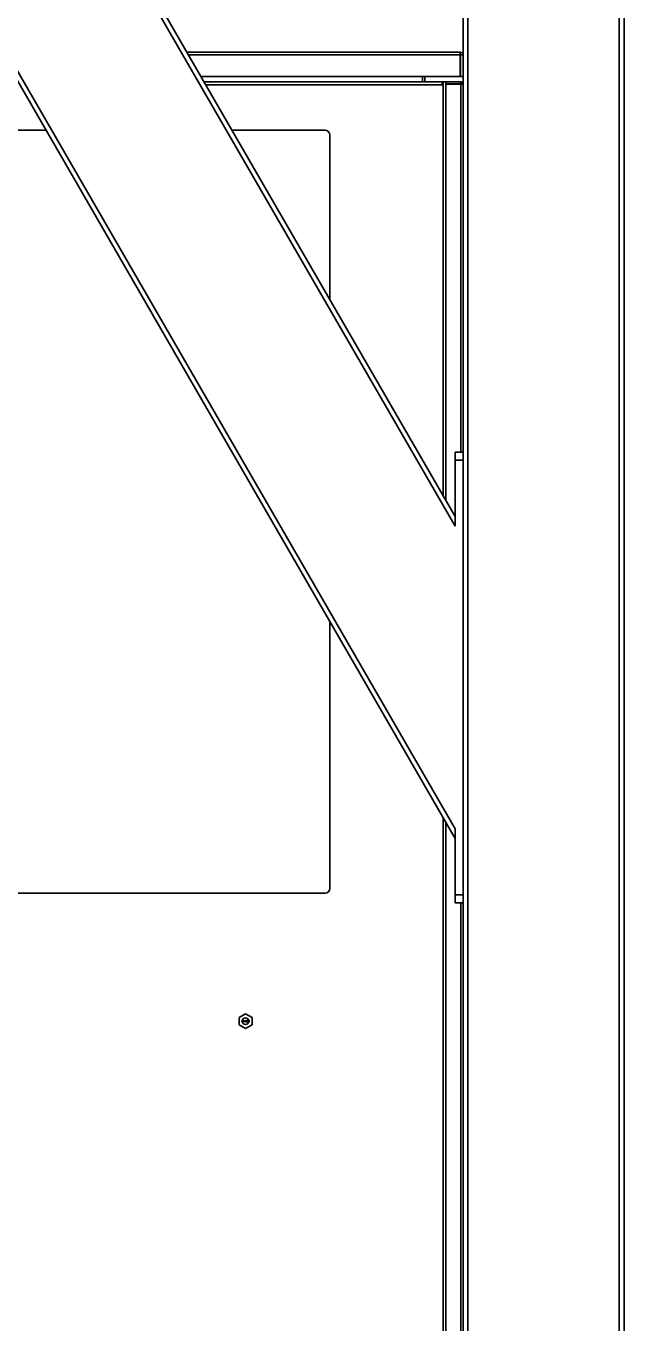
# Model space of a CAD drawing. Header units: millimetres. Extents: x 32496 to 166256, y 3504 to 23939.
# Drawn here: x 143471 to 143842, y 13582 to 14388 of the extents above; entities that cross this region are included whole.
import ezdxf

# ---------------------------------------------------------------- set-up
doc = ezdxf.new("R2010")
doc.units = ezdxf.units.MM
doc.layers.get('0').update_dxf_attribs({"lineweight": 35})

# ---------------------------------------------------------------- blocks, each defined once
blk = doc.blocks.new('8-1250')
at = {"linetype": 'Continuous'}
for p, q in [((-4854.13, -32152.29), (-4854.13, -32783.75)), ((-4851.13, -32152.29), (-4851.13, -34671.29)), ((-4757.13, -32152.29), (-4757.13, -34671.29)), ((-4754.13, -32152.29), (-4754.13, -34671.29)), ((-4859.13, -33023.31), (-5359.13, -32157.29)), ((-4859.13, -33017.31), (-5355.66, -32157.29)), ((-4859.13, -32829.31), (-5247.12, -32157.29)), ((-4859.13, -32823.31), (-5243.66, -32157.29)), ((-5025.71, -32534.79), (-4855.83, -32534.79)), ((-4855.83, -32536.49), (-5024.73, -32536.49)), ((-4855.83, -32549.79), (-4855.83, -32534.79)), ((-4855.63, -32549.79), (-4855.63, -32536.49)), ((-4855.63, -32536.49), (-4854.13, -32536.49)), ((-4855.83, -32549.79), (-5017.05, -32549.79)), ((-5015.03, -32553.29), (-4864.83, -32553.29)), ((-4867.03, -32554.99), (-5014.05, -32554.99)), ((-4879.33, -32553.29), (-4879.33, -32549.79)), ((-4877.83, -32549.79), (-4877.83, -32553.29)), ((-4867.03, -32553.29), (-4867.03, -32554.99)), ((-4866.53, -32810.5), (-4866.53, -32553.29)), ((-4864.83, -32553.29), (-4864.83, -32813.44)), ((-4855.53, -32553.29), (-4864.83, -32553.29)), ((-4855.53, -32554.49), (-4864.83, -32554.49)), ((-4864.83, -32554.69), (-4854.13, -32554.69)), ((-4855.63, -32549.79), (-4854.13, -32549.79)), ((-4855.53, -32554.49), (-4855.53, -32553.29)), ((-4855.53, -32783.31), (-4855.53, -32554.69)), ((-5503.83, -32583.29), (-5113.18, -32583.29)), ((-4997.71, -32583.29), (-4939.83, -32583.29)), ((-4936.83, -32586.29), (-4936.83, -32688.73)), ((-4859.13, -32829.31), (-4859.13, -32783.31)), ((-4854.13, -32783.31), (-4859.13, -32783.31)), ((-4854.13, -32788.31), (-4859.13, -32788.31)), ((-4854.13, -32783.75), (-4854.13, -33062.88)), ((-4936.83, -32888.73), (-4936.83, -33054.29)), ((-4866.53, -33813.08), (-4866.53, -33010.5)), ((-4864.83, -33013.44), (-4864.83, -33810.14)), ((-4859.13, -33063.31), (-4859.13, -33017.31)), ((-4939.83, -33057.29), (-5503.83, -33057.29)), ((-4854.13, -33058.31), (-4859.13, -33058.31)), ((-4854.13, -33063.31), (-4859.13, -33063.31)), ((-4855.53, -33566.79), (-4855.53, -33063.31)), ((-4854.13, -33062.88), (-4854.13, -33760.26)), ((-4993.23, -33134.48), (-4989.23, -33132.17)), ((-4993.23, -33134.48), (-4993.23, -33139.1)), ((-4991.5, -33136.32), (-4991.5, -33136.19)), ((-4991.5, -33136.19), (-4990.6, -33136.19)), ((-4990.8, -33136.32), (-4991.5, -33136.32)), ((-4991.48, -33136.95), (-4991.5, -33137.06)), ((-4991.5, -33137.11), (-4991.5, -33137.06)), ((-4991.5, -33137.11), (-4991.48, -33137.21)), ((-4991.43, -33136.88), (-4991.48, -33136.95)), ((-4991.48, -33137.21), (-4991.38, -33137.31)), ((-4990.8, -33136.32), (-4991.43, -33136.88)), ((-4991.38, -33137.31), (-4991.28, -33137.36)), ((-4991.35, -33137.06), (-4991.3, -33136.95)), ((-4991.35, -33137.06), (-4991.35, -33137.11)), ((-4991.3, -33137.18), (-4991.35, -33137.11)), ((-4991.3, -33136.95), (-4990.6, -33136.32)), ((-4991.23, -33137.24), (-4991.3, -33137.18)), ((-4991.28, -33137.36), (-4991.13, -33137.39)), ((-4991.1, -33137.26), (-4991.23, -33137.24)), ((-4991.03, -33137.39), (-4991.13, -33137.39)), ((-4991.1, -33137.26), (-4991, -33137.26)), ((-4991.03, -33137.39), (-4990.85, -33137.36)), ((-4990.88, -33137.24), (-4991, -33137.26)), ((-4990.8, -33137.18), (-4990.88, -33137.24)), ((-4990.85, -33137.36), (-4990.75, -33137.31)), ((-4990.75, -33137.11), (-4990.8, -33137.18)), ((-4990.75, -33137.11), (-4990.63, -33137.11)), ((-4990.75, -33137.31), (-4990.65, -33137.21)), ((-4990.65, -33137.21), (-4990.63, -33137.11)), ((-4990.6, -33136.19), (-4990.6, -33136.32)), ((-4990.4, -33137.39), (-4990.4, -33136.19)), ((-4990.4, -33136.19), (-4990.25, -33136.19)), ((-4990.25, -33137.39), (-4990.4, -33137.39)), ((-4990.25, -33136.19), (-4990.25, -33137.18)), ((-4990.1, -33137.01), (-4990.25, -33137.18)), ((-4990.25, -33137.39), (-4990.1, -33137.21)), ((-4990.1, -33137.01), (-4990.1, -33137.21)), ((-4989.88, -33136.62), (-4989.9, -33136.65)), ((-4989.9, -33136.65), (-4989.75, -33136.8)), ((-4989.75, -33136.8), (-4989.9, -33136.95)), ((-4989.9, -33136.95), (-4989.88, -33136.98)), ((-4989.75, -33136.75), (-4989.88, -33136.62)), ((-4989.88, -33136.98), (-4989.75, -33136.85)), ((-4989.75, -33136.75), (-4989.75, -33136.57)), ((-4989.75, -33136.57), (-4989.7, -33136.57)), ((-4989.75, -33137.03), (-4989.75, -33136.85)), ((-4989.7, -33137.03), (-4989.75, -33137.03)), ((-4989.7, -33136.57), (-4989.7, -33136.75)), ((-4989.58, -33136.62), (-4989.7, -33136.75)), ((-4989.7, -33136.8), (-4989.55, -33136.65)), ((-4989.55, -33136.95), (-4989.7, -33136.8)), ((-4989.7, -33136.85), (-4989.7, -33137.03)), ((-4989.7, -33136.85), (-4989.58, -33136.98)), ((-4989.55, -33136.65), (-4989.58, -33136.62)), ((-4989.58, -33136.98), (-4989.55, -33136.95)), ((-4989.35, -33136.7), (-4989.35, -33136.55)), ((-4989.35, -33136.55), (-4989.1, -33136.55)), ((-4989.1, -33136.7), (-4989.35, -33136.7)), ((-4989.23, -33132.17), (-4985.23, -33134.48)), ((-4989.1, -33136.55), (-4989.1, -33136.19)), ((-4989.1, -33136.19), (-4988.95, -33136.19)), ((-4989.1, -33137.39), (-4989.1, -33136.7)), ((-4988.95, -33137.39), (-4989.1, -33137.39)), ((-4988.95, -33136.19), (-4988.95, -33136.55)), ((-4988.95, -33136.55), (-4988.35, -33136.55)), ((-4988.95, -33136.7), (-4988.95, -33137.18)), ((-4988.95, -33137.39), (-4988.35, -33136.7)), ((-4988.53, -33136.7), (-4988.95, -33137.18)), ((-4988.53, -33136.7), (-4988.95, -33136.7)), ((-4988.35, -33136.55), (-4988.35, -33136.7)), ((-4988.15, -33137.39), (-4988.15, -33136.19)), ((-4988.15, -33136.19), (-4988, -33136.19)), ((-4987.93, -33137.39), (-4988.15, -33137.39)), ((-4988, -33136.19), (-4988, -33137.13)), ((-4987.65, -33136.19), (-4988, -33137.13)), ((-4987.93, -33137.39), (-4987.55, -33136.32)), ((-4987.65, -33136.19), (-4987.45, -33136.19)), ((-4987.55, -33136.32), (-4987.18, -33137.39)), ((-4987.1, -33137.13), (-4987.45, -33136.19)), ((-4986.95, -33137.39), (-4987.18, -33137.39)), ((-4987.1, -33137.13), (-4987.1, -33136.19)), ((-4987.1, -33136.19), (-4986.95, -33136.19)), ((-4986.95, -33136.19), (-4986.95, -33137.39)), ((-4985.23, -33139.1), (-4985.23, -33134.48)), ((-4989.23, -33141.41), (-4993.23, -33139.1)), ((-4985.23, -33139.1), (-4989.23, -33141.41))]:
    blk.add_line(p, q, dxfattribs=at)
blk.add_circle((-4989.23, -33136.79), 2, dxfattribs=at)
for centre, radius, start, end in [((-4855.83, -32536.49), 1.7, 0, 90), ((-4855.83, -32536.49), 0.2, 0, 90), ((-4855.53, -32554.69), 1.4, 0, 90), ((-4855.53, -32554.69), 0.2, 0, 90), ((-4939.83, -32586.29), 3, 0, 90), ((-4939.83, -33054.29), 3, 270, 0)]:
    blk.add_arc(centre, radius, start, end, dxfattribs=at)

msp = doc.modelspace()

# ---------------------------------------------------------------- block references
at = {"color": 6}
msp.add_blockref('8-1250', (148596.331, 46906.597), dxfattribs=at)

doc.saveas('drawing.dxf')
